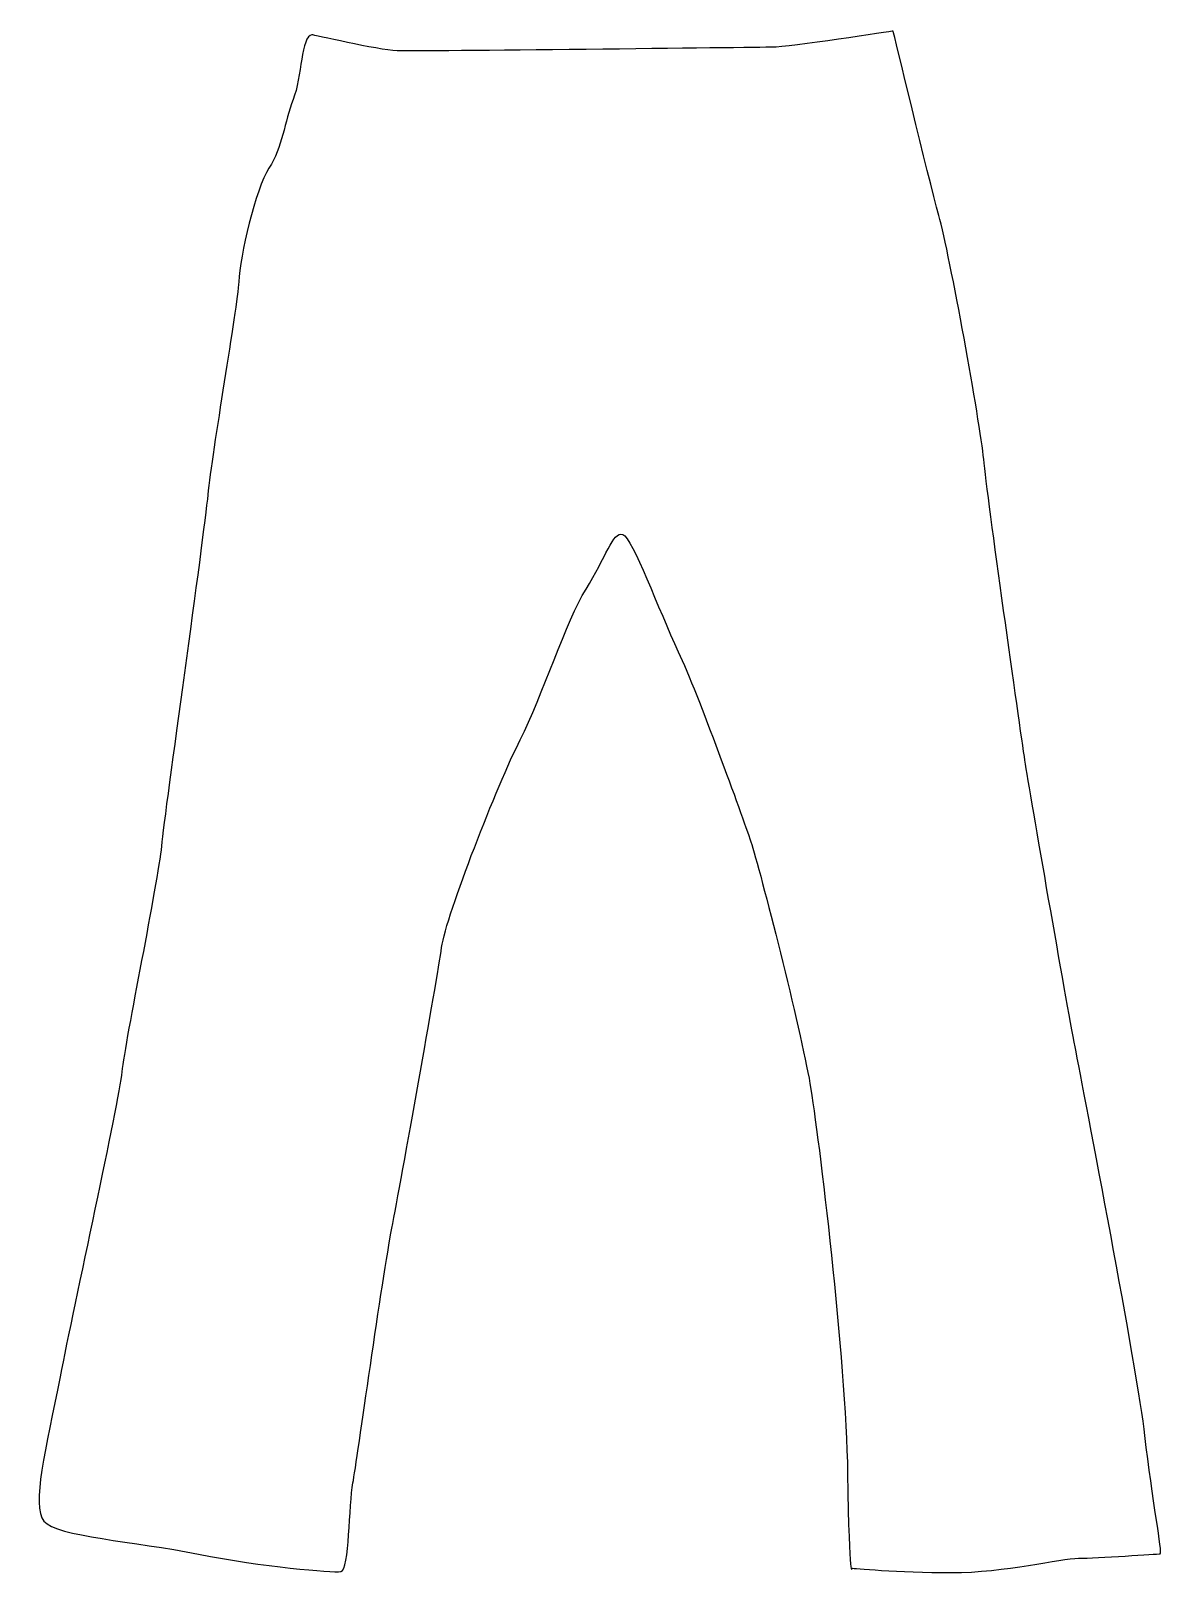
# Model space of a CAD drawing. Header units: centimetres. Extents: x -7.5 to 7.5, y -10.4 to 10.2.
import ezdxf

# ---------------------------------------------------------------- set-up
doc = ezdxf.new("R2010")
doc.units = ezdxf.units.CM
doc.header["$MEASUREMENT"] = 0
doc.layers.add('Camada 1', color=7, linetype='Continuous')

msp = doc.modelspace()

# ---------------------------------------------------------------- linework, layer by layer
at = {"layer": 'Camada 1'}
msp.add_open_spline([(-3.81363, 10.16306), (-3.81363, 10.16306), (-2.93558, 9.96134), (-2.68632, 9.94957), (-2.68632, 9.94957), (-2.43716, 9.93756), (2.08383, 9.99696), (2.28552, 9.99696), (2.28552, 9.99696), (2.48721, 9.99696), (3.88728, 10.21063), (3.88728, 10.21063), (3.88728, 10.21063), (3.88728, 10.21063), (4.35004, 8.27642), (4.49236, 7.7663), (4.49236, 7.7663), (4.63489, 7.25595), (5.03849, 5.02511), (5.08566, 4.53857), (5.08566, 4.53857), (5.13326, 4.05221), (5.56061, 1.01458), (5.6316, 0.55162), (5.6316, 0.55162), (5.70296, 0.08886), (6.17751, -2.62835), (6.29623, -3.24544), (6.29623, -3.24544), (6.41498, -3.8625), (7.12662, -7.55259), (7.22174, -8.39518), (7.22174, -8.39518), (7.31649, -9.23775), (7.45904, -9.96157), (7.42343, -9.96157), (7.42343, -9.96157), (7.38766, -9.96157), (6.58086, -10.02094), (6.34359, -10.02094), (6.34359, -10.02094), (6.10632, -10.02094), (5.37069, -10.21062), (4.65864, -10.21062), (4.65864, -10.21062), (3.94662, -10.21062), (3.34154, -10.15149), (3.34154, -10.15149), (3.34154, -10.15149), (3.34154, -10.15149), (3.30593, -10.41234), (3.28217, -8.89353), (3.28217, -8.89353), (3.25857, -7.37472), (2.90236, -4.43202), (2.78383, -3.73199), (2.78383, -3.73199), (2.66508, -3.03196), (2.11938, -0.88407), (2.00061, -0.52804), (2.00061, -0.52804), (1.88208, -0.17223), (1.30058, 1.42974), (1.03951, 1.98746), (1.03951, 1.98746), (0.77844, 2.54518), (0.43443, 3.49447), (0.30389, 3.54186), (0.30389, 3.54186), (0.17334, 3.58943), (0.07841, 3.23341), (-0.18265, 2.81822), (-0.18265, 2.81822), (-0.44371, 2.40282), (-0.76111, 1.40005), (-1.0548, 0.82159), (-1.0548, 0.82159), (-1.34849, 0.24313), (-2.03378, -1.49222), (-2.09612, -1.92836), (-2.09612, -1.92836), (-2.15832, -2.36447), (-2.63005, -5.01642), (-2.75467, -5.64835), (-2.75467, -5.64835), (-2.87932, -6.28028), (-3.21743, -8.73641), (-3.27079, -9.02126), (-3.27079, -9.02126), (-3.32418, -9.30611), (-3.31532, -10.17815), (-3.43092, -10.19604), (-3.43092, -10.19604), (-3.5467, -10.21374), (-4.47224, -10.13362), (-5.31766, -9.96445), (-5.31766, -9.96445), (-6.16319, -9.79549), (-7.19543, -9.73307), (-7.3645, -9.52852), (-7.3645, -9.52852), (-7.53367, -9.32379), (-7.33786, -8.56742), (-7.15101, -7.61505), (-7.15101, -7.61505), (-6.96406, -6.66292), (-6.37676, -3.99306), (-6.33223, -3.57465), (-6.33223, -3.57465), (-6.2877, -3.1564), (-5.85167, -1.05611), (-5.80714, -0.58457), (-5.80714, -0.58457), (-5.76261, -0.11287), (-5.24649, 3.5093), (-5.19309, 4.06987), (-5.19309, 4.06987), (-5.13972, 4.63063), (-4.80151, 6.55283), (-4.7837, 6.89096), (-4.7837, 6.89096), (-4.76592, 7.22928), (-4.56116, 8.11921), (-4.38325, 8.39493), (-4.38325, 8.39493), (-4.20524, 8.67105), (-4.17852, 9.00916), (-4.06292, 9.30277), (-4.06292, 9.30277), (-3.94711, 9.59658), (-3.95597, 10.15126), (-3.81363, 10.16306)], degree=3, knots=[0, 0, 0, 0, 0.02941176, 0.02941176, 0.02941176, 0.02941176, 0.05882353, 0.05882353, 0.05882353, 0.05882353, 0.08823529, 0.08823529, 0.08823529, 0.08823529, 0.11764706, 0.11764706, 0.11764706, 0.11764706, 0.14705882, 0.14705882, 0.14705882, 0.14705882, 0.17647059, 0.17647059, 0.17647059, 0.17647059, 0.20588235, 0.20588235, 0.20588235, 0.20588235, 0.23529412, 0.23529412, 0.23529412, 0.23529412, 0.26470588, 0.26470588, 0.26470588, 0.26470588, 0.29411765, 0.29411765, 0.29411765, 0.29411765, 0.32352941, 0.32352941, 0.32352941, 0.32352941, 0.35294118, 0.35294118, 0.35294118, 0.35294118, 0.38235294, 0.38235294, 0.38235294, 0.38235294, 0.41176471, 0.41176471, 0.41176471, 0.41176471, 0.44117647, 0.44117647, 0.44117647, 0.44117647, 0.47058824, 0.47058824, 0.47058824, 0.47058824, 0.5, 0.5, 0.5, 0.5, 0.52941176, 0.52941176, 0.52941176, 0.52941176, 0.55882353, 0.55882353, 0.55882353, 0.55882353, 0.58823529, 0.58823529, 0.58823529, 0.58823529, 0.61764706, 0.61764706, 0.61764706, 0.61764706, 0.64705882, 0.64705882, 0.64705882, 0.64705882, 0.67647059, 0.67647059, 0.67647059, 0.67647059, 0.70588235, 0.70588235, 0.70588235, 0.70588235, 0.73529412, 0.73529412, 0.73529412, 0.73529412, 0.76470588, 0.76470588, 0.76470588, 0.76470588, 0.79411765, 0.79411765, 0.79411765, 0.79411765, 0.82352941, 0.82352941, 0.82352941, 0.82352941, 0.85294118, 0.85294118, 0.85294118, 0.85294118, 0.88235294, 0.88235294, 0.88235294, 0.88235294, 0.91176471, 0.91176471, 0.91176471, 0.91176471, 0.94117647, 0.94117647, 0.94117647, 0.94117647, 1, 1, 1, 1], dxfattribs=at)

doc.saveas('drawing.dxf')
